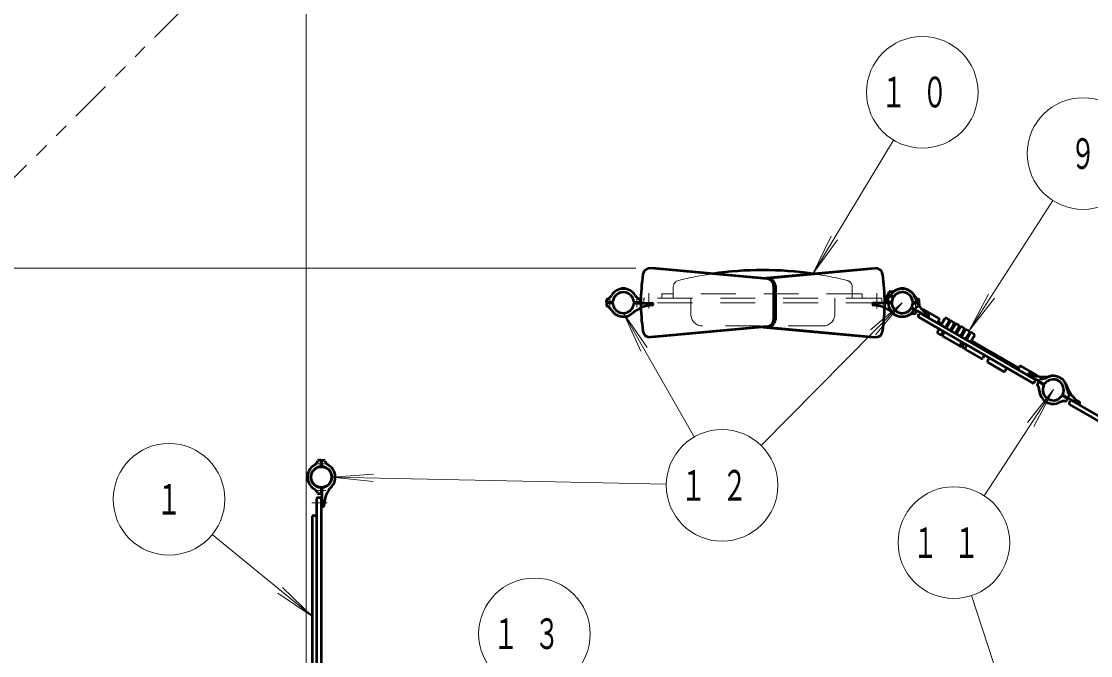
# Model space of a CAD drawing. Units: millimetres on the paper, scale 1:60. Extents: x -385 to 0, y -297 to 267.
# Drawn here: x -304.5 to -227.9, y 171.2 to 216.6 of the extents above; entities that cross this region are included whole.
import ezdxf
from ezdxf.enums import TextEntityAlignment as Align

# ---------------------------------------------------------------- set-up
doc = ezdxf.new("R2010")
doc.units = ezdxf.units.MM
for name, pattern in [('USER1', [4.5, 2.5, -2]), ('USER2', [6, 3, -1, 1, -1]), ('USER3', [8, 3, -1, 1, -1, 1, -1])]:
    doc.linetypes.add(name, pattern=pattern)
doc.layers.add('LY_1', color=140, linetype='Continuous', lineweight=50)
doc.styles.add('ＭＳ ゴシック', font='')
doc.styles.get('ＭＳ ゴシック').set_extended_font_data('MS Gothic')

msp = doc.modelspace()

# ---------------------------------------------------------------- linework, layer by layer
at = {"layer": 'LY_1', "color": 7, "lineweight": 13}
for p, q in [((-284.119, 162.997), (-284.119, 239.957)), ((-242.008, 208.138), (-247.789, 198.561)), ((-230.581, 203.809), (-236.599, 194.448)), ((-247.789, 198.561), (-246.468, 201.255)), ((-247.789, 198.561), (-246.021, 200.985)), ((-260.478, 198.957), (-325.119, 198.957)), ((-236.599, 194.448), (-235.202, 197.103)), ((-251.489, 186.241), (-241.378, 196.486)), ((-241.378, 196.486), (-243.664, 194.542)), ((-241.378, 196.486), (-243.292, 194.175)), ((-236.599, 194.448), (-234.763, 196.82)), ((-261.378, 195.736), (-259.665, 193.273)), ((-261.378, 195.736), (-260.118, 193.013)), ((-256.29, 186.864), (-261.378, 195.736)), ((-235.496, 182.641), (-230.541, 190.257)), ((-230.541, 190.257), (-232.389, 187.895)), ((-230.541, 190.257), (-231.951, 187.61)), ((-282.286, 183.986), (-279.293, 184.184)), ((-282.286, 183.986), (-279.304, 183.661)), ((-258.298, 183.479), (-282.286, 183.986)), ((-290.855, 179.863), (-283.662, 173.986)), ((-283.662, 173.986), (-286.142, 175.674)), ((-283.662, 173.986), (-285.811, 176.079)), ((-236.426, 175.489), (-230.575, 157.723))]:
    msp.add_line(p, q, dxfattribs=at)
at = {"layer": 'LY_1', "color": 7, "linetype": 'USER3', "lineweight": 13}
msp.add_line((-281.534, 228.957), (-314.119, 196.372), dxfattribs=at)
at = {"layer": 'LY_1'}
for p, q in [((-251.061, 198.194), (-259.433, 198.955)), ((-250.927, 198.194), (-259.299, 198.955)), ((-251.378, 198.235), (-243.458, 198.955)), ((-251.311, 198.229), (-243.324, 198.955)), ((-261.545, 197.472), (-261.545, 197.474)), ((-261.212, 197.472), (-261.212, 197.474)), ((-250.606, 197.696), (-250.606, 195.276)), ((-250.472, 197.696), (-250.472, 195.276)), ((-242.453, 197.038), (-242.515, 196.922)), ((-242.067, 196.855), (-242.407, 197.051)), ((-242.394, 197.141), (-242.33, 197.244)), ((-242.042, 196.898), (-242.382, 197.094)), ((-241.545, 197.472), (-241.545, 197.474)), ((-241.212, 197.472), (-241.212, 197.474)), ((-262.585, 196.545), (-262.581, 196.676)), ((-262.585, 196.426), (-262.581, 196.305)), ((-262.159, 196.511), (-262.552, 196.511)), ((-262.159, 196.461), (-262.552, 196.461)), ((-260.597, 196.511), (-260.205, 196.511)), ((-260.597, 196.461), (-259.288, 196.461)), ((-260.171, 196.545), (-260.175, 196.666)), ((-259.254, 196.426), (-259.259, 196.338)), ((-243.502, 196.426), (-243.498, 196.338)), ((-242.159, 196.461), (-243.469, 196.461)), ((-242.585, 196.545), (-242.581, 196.666)), ((-242.159, 196.511), (-242.552, 196.511)), ((-240.597, 196.511), (-240.205, 196.511)), ((-240.597, 196.461), (-240.205, 196.461)), ((-240.171, 196.545), (-240.176, 196.676)), ((-240.171, 196.426), (-240.175, 196.305)), ((-242.016, 195.715), (-242.017, 195.713)), ((-241.727, 195.548), (-241.728, 195.546)), ((-240.714, 196.073), (-240.374, 195.877)), ((-240.689, 196.117), (-239.555, 195.462)), ((-240.363, 195.831), (-240.427, 195.728)), ((-240.232, 195.554), (-240.157, 195.684)), ((-240.043, 195.715), (-231.888, 191.007)), ((-239.885, 195.989), (-238.766, 195.343)), ((-239.509, 195.476), (-239.469, 195.554)), ((-251.061, 194.778), (-259.433, 194.016)), ((-250.927, 194.778), (-259.299, 194.016)), ((-251.378, 194.737), (-243.458, 194.016)), ((-251.311, 194.743), (-243.324, 194.016)), ((-240.202, 195.441), (-232.046, 190.732)), ((-238.811, 195.1), (-238.736, 195.229)), ((-238.798, 195.121), (-238.531, 194.967)), ((-238.585, 194.873), (-238.315, 195.342)), ((-238.282, 194.698), (-238.011, 195.167)), ((-238.228, 194.792), (-238.17, 194.759)), ((-238.225, 194.665), (-237.954, 195.134)), ((-238.042, 195.281), (-238.201, 195.373)), ((-237.921, 194.49), (-237.651, 194.959)), ((-237.864, 194.457), (-237.593, 194.926)), ((-237.681, 195.073), (-237.84, 195.164)), ((-237.561, 194.282), (-237.29, 194.751)), ((-237.32, 194.864), (-237.479, 194.956)), ((-236.959, 194.656), (-237.118, 194.748)), ((-238.856, 194.404), (-238.744, 194.599)), ((-238.667, 194.199), (-238.826, 194.29)), ((-238.553, 194.229), (-238.441, 194.424)), ((-238.495, 194.196), (-238.383, 194.391)), ((-238.409, 194.309), (-238.484, 194.179)), ((-238.453, 194.066), (-237.335, 193.42)), ((-237.867, 194.584), (-237.81, 194.55)), ((-237.506, 194.375), (-237.449, 194.342)), ((-237.503, 194.248), (-237.232, 194.717)), ((-237.2, 194.073), (-236.929, 194.542)), ((-237.146, 194.167), (-237.088, 194.134)), ((-237.142, 194.04), (-236.871, 194.509)), ((-236.839, 193.865), (-236.568, 194.334)), ((-236.785, 193.959), (-236.727, 193.925)), ((-236.781, 193.832), (-236.51, 194.301)), ((-236.599, 194.448), (-236.757, 194.539)), ((-236.478, 193.657), (-236.207, 194.126)), ((-236.238, 194.239), (-236.397, 194.331)), ((-237.224, 193.365), (-237.299, 193.409)), ((-237.146, 193.58), (-237.221, 193.45)), ((-237.11, 193.396), (-236.997, 193.591)), ((-237.052, 193.362), (-236.94, 193.557)), ((-236.869, 193.16), (-237.022, 193.249)), ((-236.797, 193.379), (-236.872, 193.249)), ((-236.424, 193.75), (-233.025, 191.788)), ((-236.842, 193.135), (-235.723, 192.489)), ((-235.534, 192.65), (-235.609, 192.52)), ((-235.185, 192.448), (-235.26, 192.318)), ((-235.23, 192.205), (-234.111, 191.559)), ((-233.922, 191.719), (-233.997, 191.589)), ((-233.037, 191.766), (-232.962, 191.896)), ((-231.73, 191.281), (-232.848, 191.927)), ((-232.362, 191.35), (-232.315, 191.423)), ((-231.217, 190.648), (-232.351, 191.303)), ((-231.933, 190.763), (-231.858, 190.893)), ((-231.569, 190.891), (-231.504, 190.994)), ((-231.628, 190.788), (-231.69, 190.672)), ((-231.628, 190.788), (-231.685, 190.681)), ((-231.242, 190.605), (-231.582, 190.801)), ((-231.242, 190.605), (-231.582, 190.801)), ((-231.217, 190.648), (-231.557, 190.844)), ((-231.19, 189.465), (-231.192, 189.463)), ((-231.19, 189.465), (-231.192, 189.463)), ((-229.889, 189.823), (-229.549, 189.627)), ((-229.889, 189.823), (-229.549, 189.627)), ((-229.864, 189.867), (-229.524, 189.67)), ((-229.864, 189.867), (-228.73, 189.212)), ((-229.537, 189.581), (-229.607, 189.469)), ((-229.537, 189.581), (-229.602, 189.478)), ((-229.478, 189.684), (-229.421, 189.791)), ((-229.407, 189.304), (-229.332, 189.434)), ((-221.063, 184.757), (-229.218, 189.465)), ((-230.902, 189.298), (-230.903, 189.296)), ((-230.902, 189.298), (-230.903, 189.296)), ((-221.221, 184.482), (-229.376, 189.191)), ((-228.683, 189.226), (-228.644, 189.304)), ((-283.088, 185.193), (-283.219, 185.188)), ((-283.054, 184.767), (-283.054, 185.159)), ((-283.004, 184.767), (-283.004, 185.159)), ((-282.969, 185.193), (-282.848, 185.189)), ((-284.015, 184.152), (-284.018, 184.152)), ((-284.015, 183.819), (-284.018, 183.819)), ((-283.262, 182.527), (-283.112, 182.527)), ((-283.088, 182.779), (-283.21, 182.783)), ((-283.054, 183.205), (-283.054, 182.812)), ((-283.004, 183.205), (-283.004, 181.895)), ((-283.346, 165.527), (-283.346, 182.444)), ((-283.029, 165.527), (-283.029, 182.444)), ((-282.969, 181.862), (-282.882, 181.866)), ((-283.662, 166.921), (-283.662, 181.186)), ((-283.612, 181.236), (-283.396, 181.236))]:
    msp.add_line(p, q, dxfattribs=at)
at = {"layer": 'LY_1', "color": 7, "linetype": 'USER2', "lineweight": 13}
for p, q in [((-259.545, 196.08), (-259.545, 197.165)), ((-243.212, 196.08), (-243.212, 197.165)), ((-262.337, 196.818), (-262.337, 196.154)), ((-260.42, 196.818), (-260.42, 196.154)), ((-242.337, 196.818), (-242.337, 196.154)), ((-240.42, 196.818), (-240.42, 196.154)), ((-283.361, 184.944), (-282.697, 184.944)), ((-283.361, 183.027), (-282.697, 183.027)), ((-282.623, 182.152), (-283.708, 182.152))]:
    msp.add_line(p, q, dxfattribs=at)
at = {"layer": 'LY_1', "color": 7, "linetype": 'USER1', "lineweight": 13}
for p, q in [((-258.628, 197.069), (-258.628, 196.852)), ((-244.313, 197.119), (-258.578, 197.119)), ((-257.795, 197.598), (-257.795, 196.802)), ((-244.962, 197.598), (-244.962, 196.802)), ((-244.263, 197.069), (-244.263, 196.852)), ((-259.92, 196.719), (-259.92, 196.569)), ((-242.92, 196.802), (-259.837, 196.802)), ((-242.92, 196.486), (-259.837, 196.486)), ((-256.537, 196.802), (-256.537, 195.652)), ((-246.22, 196.802), (-246.22, 195.652)), ((-242.837, 196.719), (-242.837, 196.569)), ((-247.053, 194.819), (-255.703, 194.819))]:
    msp.add_line(p, q, dxfattribs=at)
at = {"layer": 'LY_1', "color": 7, "lineweight": 13}
for centre in [(-239.941, 211.563), (-228.418, 207.173), (-254.299, 183.394), (-293.952, 182.395), (-237.677, 179.288), (-267.752, 172.744)]:
    msp.add_circle(centre, 4, dxfattribs=at)
at = {"layer": 'LY_1'}
msp.add_circle((-283.029, 183.986), 0.743, dxfattribs=at)
msp.add_circle((-283.029, 183.986), 0.743, dxfattribs=at)
for centre, radius, start, end in [((-259.478, 198.457), 0.5, 84.80245, 171.63303), ((-251.378, 173.698), 25.121, 81.78555, 98.21445), ((-243.279, 198.457), 0.5, 8.36697, 95.19755), ((-246.073, 196.486), 14.05, 171.63303, 188.36697), ((-251.106, 197.696), 0.5, 0, 84.80245), ((-250.972, 197.696), 0.5, 0, 84.80245), ((-256.684, 196.486), 14.05, 351.63303, 8.36697), ((-262.921, 197.477), 0.833, 297.45884, 327.27281), ((-261.378, 196.486), 1, 90, 147.27281), ((-261.378, 196.486), 0.75, 90, 175.72934), ((-261.528, 197.474), 0.0167, 98.62693, 180), ((-261.378, 196.486), 1.017, 90, 98.62693), ((-261.378, 196.486), 1.017, 81.37307, 90), ((-261.378, 196.486), 1, 32.7272, 90), ((-261.378, 196.486), 0.75, 4.27066, 90), ((-261.228, 197.474), 0.0167, 0, 81.37307), ((-259.836, 197.477), 0.833, 212.72719, 242.54116), ((-242.921, 197.477), 0.833, 297.45884, 327.27281), ((-242.424, 197.022), 0.0333, 60, 152), ((-242.366, 197.123), 0.0333, 148, 240), ((-242.259, 197.199), 0.0833, 87.45884, 148), ((-242.259, 197.199), 0.0833, 87.45884, 148), ((-242.218, 198.115), 0.833, 267.45884, 297.27281), ((-241.378, 196.486), 1, 90, 147.27281), ((-241.378, 196.486), 0.75, 90, 175.72934), ((-241.378, 196.486), 0.75, 60, 145.72934), ((-241.378, 196.486), 1, 60, 117.27281), ((-241.528, 197.474), 0.0167, 98.62693, 180), ((-241.378, 196.486), 1.017, 90, 98.62693), ((-241.378, 196.486), 1.017, 81.37307, 90), ((-241.378, 196.486), 1, 32.7272, 90), ((-241.378, 196.486), 0.75, 4.27066, 90), ((-241.228, 197.474), 0.0167, 0, 81.37307), ((-241.378, 196.486), 0.75, 334.27066, 60), ((-241.378, 196.486), 1, 17.78276, 60), ((-239.836, 197.477), 0.833, 212.72719, 242.54116), ((-262.552, 196.544), 0.0333, 178, 270), ((-262.552, 196.427), 0.0333, 90, 182), ((-262.498, 196.663), 0.0833, 117.45884, 178), ((-262.498, 196.308), 0.0833, 182, 242.54116), ((-262.498, 196.308), 0.0833, 182, 242.54116), ((-262.159, 196.544), 0.0333, 270, 355.72934), ((-262.159, 196.427), 0.0333, 4.27066, 90), ((-261.378, 196.486), 0.75, 184.27066, 270), ((-261.378, 196.486), 0.75, 270, 355.72934), ((-259.251, 194.14), 2.167, 91.08415, 132.21724), ((-260.597, 196.544), 0.0333, 184.27066, 270), ((-260.597, 196.427), 0.0333, 90, 175.72934), ((-260.259, 196.663), 0.0833, 2, 62.54116), ((-260.205, 196.544), 0.0333, 270, 2), ((-259.292, 196.34), 0.0333, 271.08415, 357), ((-259.288, 196.427), 0.0333, 357, 90), ((-243.469, 196.427), 0.0333, 90, 183), ((-243.465, 196.34), 0.0333, 183, 268.91585), ((-243.506, 194.14), 2.167, 47.78276, 88.91585), ((-242.552, 196.544), 0.0333, 178, 270), ((-242.498, 196.663), 0.0833, 117.45884, 178), ((-242.437, 196.892), 0.0833, 152, 212.54116), ((-243.21, 196.398), 0.833, 2.7272, 32.54116), ((-241.378, 196.486), 1, 182.72719, 240), ((-242.159, 196.544), 0.0333, 270, 355.72934), ((-242.159, 196.427), 0.0333, 4.27066, 90), ((-241.378, 196.486), 0.75, 154.27066, 240), ((-241.378, 196.486), 0.75, 184.27066, 270), ((-242.084, 196.826), 0.0333, 334.27066, 60), ((-242.026, 196.927), 0.0333, 240, 325.72934), ((-241.378, 196.486), 0.75, 270, 355.72934), ((-240.597, 196.544), 0.0333, 184.27066, 270), ((-240.597, 196.427), 0.0333, 90, 175.72934), ((-238.363, 197.453), 2.167, 197.78276, 238.91585), ((-240.259, 196.663), 0.0833, 2, 62.54116), ((-240.259, 196.308), 0.0833, 297.45884, 358), ((-240.259, 196.308), 0.0833, 297.45884, 358), ((-240.205, 196.544), 0.0333, 270, 2), ((-240.205, 196.427), 0.0333, 358, 90), ((-262.921, 195.494), 0.833, 32.7272, 62.54116), ((-261.378, 196.486), 1, 212.72719, 270), ((-261.378, 196.486), 1, 270, 312.21724), ((-241.378, 196.486), 1, 227.78276, 270), ((-242.003, 195.704), 0.0167, 150, 231.37307), ((-241.378, 196.486), 1.017, 231.37307, 240), ((-241.378, 196.486), 1.017, 240, 248.62693), ((-241.378, 196.486), 1, 240, 297.27281), ((-241.378, 196.486), 0.75, 240, 325.72934), ((-241.743, 195.554), 0.0167, 248.62693, 330), ((-241.378, 196.486), 1, 270, 327.27281), ((-240.538, 194.856), 0.833, 87.45884, 117.27281), ((-240.731, 196.045), 0.0333, 60, 145.72934), ((-240.673, 196.146), 0.0333, 154.27066, 240), ((-239.836, 195.494), 0.833, 117.45884, 147.27281), ((-240.498, 195.772), 0.0833, 267.45884, 328), ((-240.391, 195.848), 0.0333, 328, 60), ((-240.16, 195.513), 0.0833, 150, 240), ((-240.085, 195.643), 0.0833, 60, 150), ((-240.002, 195.787), 0.0833, 194.427, 240), ((-239.927, 195.917), 0.0833, 60, 115.93476), ((-239.499, 195.569), 0.0333, 333, 58.91585), ((-251.106, 195.276), 0.5, 275.19756, 0), ((-250.972, 195.276), 0.5, 275.19756, 0), ((-239.539, 195.491), 0.0333, 240, 333), ((-238.883, 195.141), 0.0833, 240, 330), ((-238.808, 195.271), 0.0833, 330, 60), ((-238.242, 195.301), 0.0833, 60, 150), ((-238.084, 195.209), 0.0833, 330, 60), ((-237.882, 195.092), 0.0833, 60, 150), ((-237.723, 195.001), 0.0833, 330, 60), ((-237.521, 194.884), 0.0833, 60, 150), ((-237.362, 194.792), 0.0833, 330, 60), ((-237.16, 194.676), 0.0833, 60, 150), ((-259.478, 194.514), 0.5, 188.36697, 275.19756), ((-243.279, 194.514), 0.5, 264.80244, 351.63303), ((-238.784, 194.362), 0.0833, 150, 240), ((-238.625, 194.271), 0.0833, 240, 330), ((-238.423, 194.154), 0.0833, 150, 222.13734), ((-238.412, 194.138), 0.0833, 150, 240), ((-238.337, 194.268), 0.0833, 60, 150), ((-237.001, 194.584), 0.0833, 330, 60), ((-236.799, 194.467), 0.0833, 60, 150), ((-236.64, 194.376), 0.0833, 330, 60), ((-236.438, 194.259), 0.0833, 60, 150), ((-236.279, 194.167), 0.0833, 330, 60), ((-237.293, 193.492), 0.0833, 240, 330), ((-237.182, 193.437), 0.0833, 240, 330), ((-237.218, 193.622), 0.0833, 330, 60), ((-236.98, 193.321), 0.0833, 150, 240), ((-236.8, 193.207), 0.0833, 150, 240), ((-236.725, 193.337), 0.0833, 60, 150), ((-235.681, 192.561), 0.0833, 240, 330), ((-235.606, 192.691), 0.0833, 330, 60), ((-235.113, 192.407), 0.0833, 60, 150), ((-235.188, 192.277), 0.0833, 150, 240), ((-233.995, 191.761), 0.0833, 330, 60), ((-232.965, 191.725), 0.0833, 150, 240), ((-232.89, 191.854), 0.0833, 60, 150), ((-234.07, 191.631), 0.0833, 240, 330), ((-232.335, 191.332), 0.0333, 147, 240), ((-232.287, 191.405), 0.0333, 61.08415, 147), ((-231.223, 193.331), 2.167, 241.08415, 282.21724), ((-231.846, 191.079), 0.0833, 240, 285.573), ((-231.93, 190.934), 0.0833, 330, 60), ((-231.771, 191.209), 0.0833, 4.06524, 60), ((-231.54, 190.873), 0.0333, 148, 240), ((-231.434, 190.949), 0.0833, 87.45884, 148), ((-231.434, 190.949), 0.0833, 87.45884, 148), ((-231.393, 191.865), 0.833, 267.45884, 297.27281), ((-230.553, 190.236), 0.75, 60, 145.72934), ((-230.553, 190.236), 0.75, 60, 145.72934), ((-230.553, 190.236), 1, 60, 117.27281), ((-230.553, 190.236), 1, 60, 102.21724), ((-230.553, 190.236), 1, 2.7272, 60), ((-230.553, 190.236), 1, 17.78276, 60), ((-232.005, 190.804), 0.0833, 240, 330), ((-231.612, 190.642), 0.0833, 152, 212.54116), ((-231.612, 190.642), 0.0833, 152, 212.54116), ((-232.384, 190.148), 0.833, 2.7272, 32.54116), ((-232.384, 190.148), 0.833, 2.7272, 32.54116), ((-231.599, 190.772), 0.0333, 60, 152), ((-231.599, 190.772), 0.0333, 60, 152), ((-230.553, 190.236), 1, 182.72719, 240), ((-230.553, 190.236), 1, 182.72719, 240), ((-230.553, 190.236), 0.75, 154.27066, 240), ((-230.553, 190.236), 0.75, 154.27066, 240), ((-231.259, 190.576), 0.0333, 334.27066, 60), ((-231.259, 190.576), 0.0333, 334.27066, 60), ((-231.2, 190.677), 0.0333, 240, 325.72934), ((-231.2, 190.677), 0.0333, 240, 325.72934), ((-230.553, 190.236), 0.75, 334.27066, 60), ((-230.553, 190.236), 0.75, 334.27066, 60), ((-227.538, 191.203), 2.167, 197.78276, 238.91585), ((-228.722, 190.323), 0.833, 182.72719, 212.54116), ((-231.177, 189.454), 0.0167, 150, 231.37307), ((-231.177, 189.454), 0.0167, 150, 231.37307), ((-230.553, 190.236), 1.017, 231.37307, 240), ((-230.553, 190.236), 1.017, 231.37307, 240), ((-230.553, 190.236), 1, 240, 297.27281), ((-230.553, 190.236), 1, 240, 297.27281), ((-230.553, 190.236), 0.75, 240, 325.72934), ((-230.553, 190.236), 0.75, 240, 325.72934), ((-229.713, 188.606), 0.833, 87.45884, 117.27281), ((-229.713, 188.606), 0.833, 87.45884, 117.27281), ((-229.906, 189.795), 0.0333, 60, 145.72934), ((-229.906, 189.795), 0.0333, 60, 145.72934), ((-229.847, 189.896), 0.0333, 154.27066, 240), ((-229.847, 189.896), 0.0333, 154.27066, 240), ((-229.672, 189.522), 0.0833, 267.45884, 328), ((-229.672, 189.522), 0.0833, 267.45884, 328), ((-229.566, 189.598), 0.0333, 328, 60), ((-229.566, 189.598), 0.0333, 328, 60), ((-229.507, 189.699), 0.0333, 240, 332), ((-229.495, 189.83), 0.0833, 332, 32.54116), ((-229.495, 189.83), 0.0833, 332, 32.54116), ((-229.26, 189.393), 0.0833, 60, 150), ((-230.553, 190.236), 1.017, 240, 248.62693), ((-230.553, 190.236), 1.017, 240, 248.62693), ((-230.917, 189.304), 0.0167, 248.62693, 330), ((-230.917, 189.304), 0.0167, 248.62693, 330), ((-229.335, 189.263), 0.0833, 150, 240), ((-228.713, 189.241), 0.0333, 240, 333), ((-228.673, 189.319), 0.0333, 333, 58.91585), ((-283.029, 183.986), 1, 122.72719, 180), ((-284.02, 185.528), 0.833, 302.72719, 332.54116), ((-283.207, 185.105), 0.0833, 92, 152.54116), ((-283.087, 185.159), 0.0333, 0, 92), ((-283.087, 184.767), 0.0333, 274.27066, 0), ((-282.971, 185.159), 0.0333, 88, 180), ((-282.971, 184.767), 0.0333, 180, 265.72934), ((-282.851, 185.105), 0.0833, 27.45884, 88), ((-282.851, 185.105), 0.0833, 27.45884, 88), ((-282.038, 185.528), 0.833, 207.45884, 237.27281), ((-283.029, 183.986), 1, 0, 57.2728), ((-283.029, 183.986), 1.017, 171.37307, 180), ((-284.018, 184.136), 0.0167, 90, 171.37307), ((-283.029, 183.986), 0.75, 94.27066, 180), ((-283.029, 183.986), 0.75, 0, 85.72934), ((-283.029, 183.986), 1.017, 180, 188.62693), ((-284.018, 183.836), 0.0167, 188.62693, 270), ((-283.029, 183.986), 1, 180, 237.27281), ((-283.029, 183.986), 0.75, 180, 265.72934), ((-283.087, 183.205), 0.0333, 0, 85.72934), ((-282.971, 183.205), 0.0333, 94.27066, 180), ((-283.029, 183.986), 0.75, 274.27066, 0), ((-280.684, 181.858), 2.167, 137.78276, 178.91585), ((-283.029, 183.986), 1, 317.78276, 0), ((-284.02, 182.443), 0.833, 27.45884, 57.2728), ((-283.262, 182.444), 0.0833, 90, 180), ((-283.207, 182.866), 0.0833, 207.45884, 268), ((-283.112, 182.444), 0.0833, 0, 90), ((-283.087, 182.812), 0.0333, 268, 0), ((-282.971, 181.895), 0.0333, 180, 273), ((-282.883, 181.899), 0.0333, 273, 358.91585), ((-283.612, 181.186), 0.05, 90, 180), ((-283.396, 181.186), 0.05, 0, 90)]:
    msp.add_arc(centre, radius, start, end, dxfattribs=at)
at = {"layer": 'LY_1', "color": 7, "linetype": 'USER1', "lineweight": 13}
for centre, radius, start, end in [((-251.378, 173.698), 25.121, 98.21445, 103.90492), ((-251.378, 173.698), 25.121, 76.09508, 81.78555), ((-257.295, 197.598), 0.5, 103.90492, 180), ((-245.462, 197.598), 0.5, 0, 76.09508), ((-258.578, 197.069), 0.05, 90, 180), ((-244.313, 197.069), 0.05, 0, 90), ((-259.837, 196.719), 0.0833, 90, 180), ((-259.837, 196.569), 0.0833, 180, 270), ((-258.578, 196.852), 0.05, 180, 270), ((-244.313, 196.852), 0.05, 270, 0), ((-242.92, 196.719), 0.0833, 0, 90), ((-242.92, 196.569), 0.0833, 270, 0), ((-255.703, 195.652), 0.833, 180, 270), ((-247.053, 195.652), 0.833, 270, 0)]:
    msp.add_arc(centre, radius, start, end, dxfattribs=at)

# ---------------------------------------------------------------- texts
at = {"layer": 'LY_1', "color": 7, "style": 'ＭＳ ゴシック', "width": 0.6}
for s, p in [('９', (-228.418, 207.173)), ('１', (-293.952, 182.395))]:
    msp.add_text(s, height=2.199, dxfattribs=at).set_placement(p, align=Align.MIDDLE_CENTER)
at = {"layer": 'LY_1', "color": 7, "char_height": 2.199, "attachment_point": 5, "style": 'ＭＳ ゴシック'}
for s, insert in [('\\T1.64;\\W0.6;１０', (-239.941, 211.563)), ('\\T1.64;\\W0.6;１２', (-254.299, 183.394)), ('\\T1.64;\\W0.6;１１', (-237.677, 179.288)), ('\\T1.64;\\W0.6;１３', (-267.752, 172.744))]:
    msp.add_mtext(s, dxfattribs=dict(at, insert=insert))

doc.saveas('drawing.dxf')
